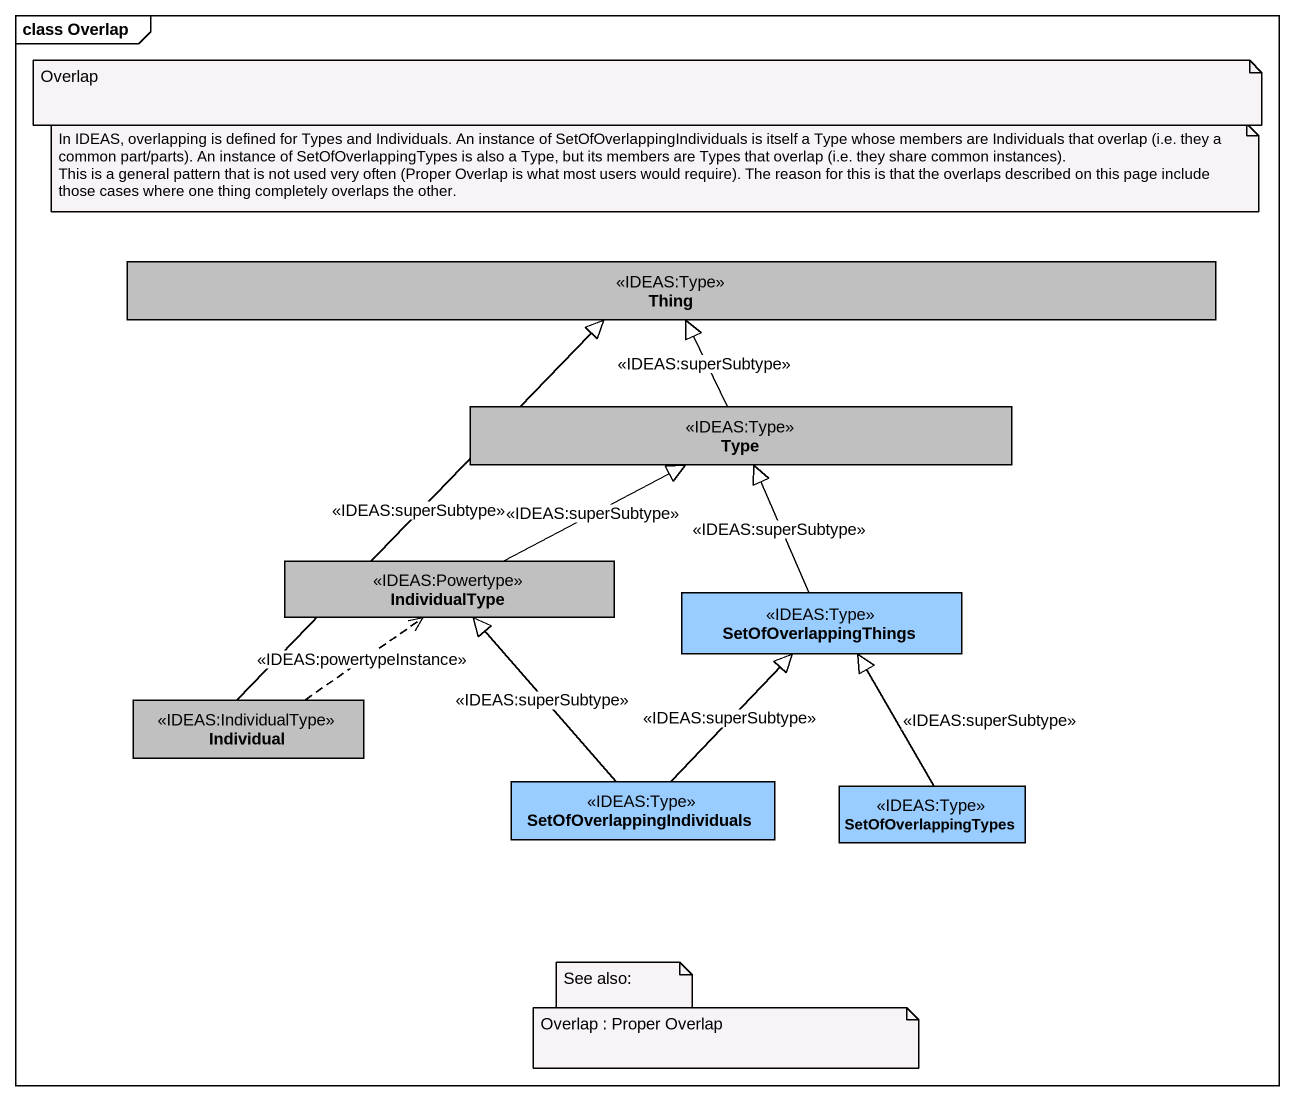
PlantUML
@startuml
mainframe class Overlap
hide circle
hide empty members
class Thing <<IDEAS:Type>> #C0C0C0
class Type <<IDEAS:Type>> #C0C0C0
class IndividualType <<IDEAS:Powertype>> #C0C0C0
class SetOfOverlappingThings <<IDEAS:Type>> #99CCFF
class Individual <<IDEAS:IndividualType>> #C0C0C0
class SetOfOverlappingIndividuals <<IDEAS:Type>> #99CCFF
class SetOfOverlappingTypes <<IDEAS:Type>> #99CCFF
Type -up-|> Thing : <<IDEAS:superSubtype>>
IndividualType -right-|> Type : <<IDEAS:superSubtype>>
SetOfOverlappingThings -up-|> Type : <<IDEAS:superSubtype>>
Individual -up-|> Thing : <<IDEAS:superSubtype>>
Individual .up.> IndividualType : <<IDEAS:powertypeInstance>>
SetOfOverlappingIndividuals -up-|> IndividualType : <<IDEAS:superSubtype>>
SetOfOverlappingIndividuals -up-|> SetOfOverlappingThings : <<IDEAS:superSubtype>>
SetOfOverlappingTypes -up-|> SetOfOverlappingThings : <<IDEAS:superSubtype>>
note as N1
  Overlap
end note
note as N2
  In IDEAS, overlapping is defined for Types and Individuals. An instance of SetOfOverlappingIndividuals is itself a Type whose members are Individuals that overlap (i.e. they a common part/parts). An instance of SetOfOverlappingTypes is also a Type, but its members are Types that overlap (i.e. they share common instances).
  This is a general pattern that is not used very often (Proper Overlap is what most users would require). The reason for this is that the overlaps described on this page include those cases where one thing completely overlaps the other.
end note
note as N3
  Overlap : Proper Overlap
end note
note as N4
  See also:
end note
@enduml
